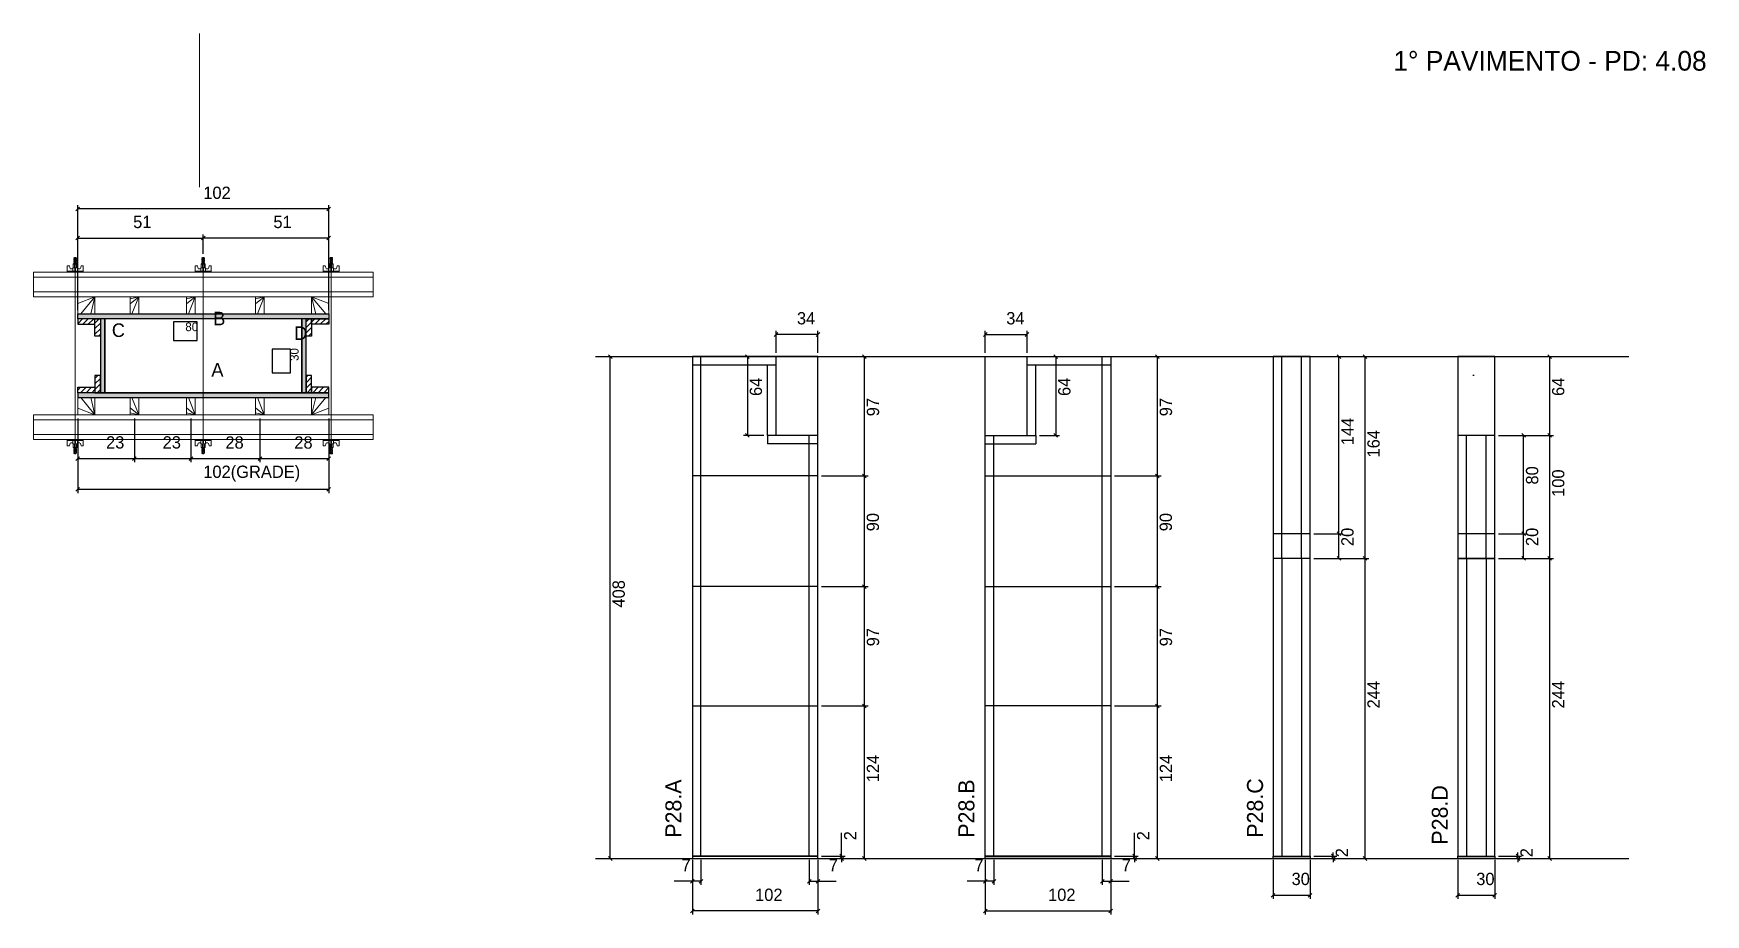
# Model space of a CAD drawing. Header units: metres. Extents: x 6272 to 7631, y 6317 to 7034.
import ezdxf

# ---------------------------------------------------------------- set-up
doc = ezdxf.new("R2010")
doc.units = ezdxf.units.M
for name, color, linetype in [('CHAPA', 7, 'Continuous'), ('COTA', 7, 'Continuous'), ('Hachura', 7, 'Continuous'), ('Madeira', 7, 'Continuous'), ('NOMENCLATURA', 7, 'Continuous'), ('Nível', 7, 'Continuous'), ('Painéis', 7, 'Continuous'), ('Perfil Metálico', 7, 'Continuous'), ('SARR_2.2x7', 7, 'Continuous'), ('SARRAFO', 7, 'Continuous'), ('Texto Seção', 7, 'Continuous'), ('TEXTO_GERAL', 7, 'Continuous')]:
    doc.layers.add(name, color=color, linetype=linetype)

msp = doc.modelspace()

# ---------------------------------------------------------------- hatches: boundary and pattern name
at = {"layer": 'COTA'}
h = msp.add_hatch(dxfattribs=at)
h.set_pattern_fill('AR-CONC')
h.paths.add_polyline_path([(7429.8, 6706.9), (7459.8, 6706.9), (7459.8, 6770.9), (7429.8, 6770.9), (7429.8, 6706.9)])
at = {"layer": 'Hachura'}
h = msp.add_hatch(color=7, dxfattribs=at)
h.dxf.hatch_style = 1
h.paths.add_polyline_path([(6308.2, 6801.6), (6308.2, 6805.6), (6512.2, 6805.6), (6512.2, 6801.6), (6308.2, 6801.6)])
h = msp.add_hatch(color=7, dxfattribs=at)
h.dxf.hatch_style = 1
h.paths.add_polyline_path([(6308.2, 6801.6), (6308.2, 6805.6), (6512.2, 6805.6), (6512.2, 6801.6), (6308.2, 6801.6)])
h = msp.add_hatch(dxfattribs=at)
h.set_pattern_fill('ANSI31')
h.paths.add_polyline_path([(6322.2, 6801.6), (6322.2, 6797.2), (6308.2, 6797.2), (6308.2, 6801.6), (6322.2, 6801.6)])
h = msp.add_hatch(dxfattribs=at)
h.set_pattern_fill('ANSI31')
h.paths.add_polyline_path([(6326.6, 6801.6), (6322.2, 6801.6), (6322.2, 6787.6), (6326.6, 6787.6), (6326.6, 6801.6)])
h = msp.add_hatch(color=7, dxfattribs=at)
h.dxf.hatch_style = 1
h.paths.add_polyline_path([(6330.2, 6801.6), (6326.6, 6801.6), (6326.6, 6741.6), (6330.2, 6741.6), (6330.2, 6801.6)])
h = msp.add_hatch(color=7, dxfattribs=at)
h.dxf.hatch_style = 1
h.paths.add_polyline_path([(6330.2, 6801.6), (6326.6, 6801.6), (6326.6, 6741.6), (6330.2, 6741.6), (6330.2, 6801.6)])
h = msp.add_hatch(color=7, dxfattribs=at)
h.dxf.hatch_style = 1
h.paths.add_polyline_path([(6493.8, 6801.6), (6490.2, 6801.6), (6490.2, 6741.6), (6493.8, 6741.6), (6493.8, 6801.6)])
h = msp.add_hatch(color=7, dxfattribs=at)
h.dxf.hatch_style = 1
h.paths.add_polyline_path([(6493.8, 6801.6), (6490.2, 6801.6), (6490.2, 6741.6), (6493.8, 6741.6), (6493.8, 6801.6)])
h = msp.add_hatch(dxfattribs=at)
h.set_pattern_fill('ANSI31')
h.paths.add_polyline_path([(6498.2, 6801.6), (6493.8, 6801.6), (6493.8, 6787.6), (6498.2, 6787.6), (6498.2, 6801.6)])
h = msp.add_hatch(dxfattribs=at)
h.set_pattern_fill('ANSI31')
h.paths.add_polyline_path([(6498.2, 6801.6), (6498.2, 6797.2), (6512.2, 6797.2), (6512.2, 6801.6), (6498.2, 6801.6)])
h = msp.add_hatch(dxfattribs=at)
h.set_pattern_fill('ANSI31')
h.paths.add_polyline_path([(6326.6, 6741.6), (6322.2, 6741.6), (6322.2, 6755.6), (6326.6, 6755.6), (6326.6, 6741.6)])
h = msp.add_hatch(dxfattribs=at)
h.set_pattern_fill('ANSI31')
h.paths.add_polyline_path([(6498.2, 6741.6), (6493.8, 6741.6), (6493.8, 6755.6), (6498.2, 6755.6), (6498.2, 6741.6)])
h = msp.add_hatch(dxfattribs=at)
h.set_pattern_fill('ANSI31')
h.paths.add_polyline_path([(6322.2, 6741.6), (6322.2, 6746), (6308.2, 6746), (6308.2, 6741.6), (6322.2, 6741.6)])
h = msp.add_hatch(color=7, dxfattribs=at)
h.dxf.hatch_style = 1
h.paths.add_polyline_path([(6308.2, 6741.6), (6308.2, 6737.6), (6512.2, 6737.6), (6512.2, 6741.6), (6308.2, 6741.6)])
h = msp.add_hatch(color=7, dxfattribs=at)
h.dxf.hatch_style = 1
h.paths.add_polyline_path([(6308.2, 6741.6), (6308.2, 6737.6), (6512.2, 6737.6), (6512.2, 6741.6), (6308.2, 6741.6)])
h = msp.add_hatch(dxfattribs=at)
h.set_pattern_fill('ANSI31')
h.paths.add_polyline_path([(6498.2, 6741.6), (6498.2, 6746), (6512.2, 6746), (6512.2, 6741.6), (6498.2, 6741.6)])

# ---------------------------------------------------------------- linework, layer by layer
at = {"layer": 'CHAPA', "color": 1, "lineweight": 25}
for points in [[(6308.2, 6801.6), (6308.2, 6805.6), (6512.2, 6805.6), (6512.2, 6801.6)], [(6308.2, 6801.6), (6308.2, 6805.6), (6512.2, 6805.6), (6512.2, 6801.6)], [(6330.2, 6801.6), (6326.6, 6801.6), (6326.6, 6741.6), (6330.2, 6741.6)], [(6330.2, 6801.6), (6326.6, 6801.6), (6326.6, 6741.6), (6330.2, 6741.6)], [(6493.8, 6801.6), (6490.2, 6801.6), (6490.2, 6741.6), (6493.8, 6741.6)], [(6493.8, 6801.6), (6490.2, 6801.6), (6490.2, 6741.6), (6493.8, 6741.6)], [(6308.2, 6741.6), (6308.2, 6737.6), (6512.2, 6737.6), (6512.2, 6741.6)], [(6308.2, 6741.6), (6308.2, 6737.6), (6512.2, 6737.6), (6512.2, 6741.6)]]:
    msp.add_lwpolyline(points, close=True, dxfattribs=at)
at = {"layer": 'COTA', "color": 0, "lineweight": 25}
for p, q in [((6309.7, 6892.5), (6306.7, 6889.5)), ((6510.7, 6889.5), (6513.7, 6892.5)), ((6309.7, 6868.8), (6306.7, 6865.8)), ((6411.7, 6868.8), (6408.7, 6865.8)), ((6408.7, 6865.8), (6411.7, 6868.8)), ((6510.7, 6865.8), (6513.7, 6868.8)), ((6877.2, 6790.4), (6874.2, 6787.4)), ((6908.2, 6787.4), (6911.2, 6790.4)), ((7047.3, 6790.4), (7044.3, 6787.4)), ((7078.3, 6787.4), (7081.3, 6790.4)), ((6742.5, 6769.4), (6739.5, 6772.4)), ((6853.9, 6769.4), (6850.9, 6772.4)), ((6949.1, 6769.4), (6946.1, 6772.4)), ((7104.6, 6769.4), (7101.6, 6772.4)), ((7187.2, 6769.4), (7184.2, 6772.4)), ((7334.7, 6769.4), (7331.7, 6772.4)), ((7355.9, 6769.4), (7352.9, 6772.4)), ((7506, 6769.4), (7503, 6772.4)), ((6850.9, 6708.4), (6853.9, 6705.4)), ((7101.6, 6708.4), (7104.6, 6705.4)), ((7484.8, 6705.4), (7481.8, 6708.4)), ((7506, 6705.4), (7503, 6708.4)), ((7503, 6708.4), (7506, 6705.4)), ((6309.7, 6689.5), (6306.7, 6686.5)), ((6352.7, 6686.5), (6355.7, 6689.5)), ((6355.7, 6689.5), (6352.7, 6686.5)), ((6398.7, 6686.5), (6401.7, 6689.5)), ((6401.7, 6689.5), (6398.7, 6686.5)), ((6454.7, 6686.5), (6457.7, 6689.5)), ((6457.7, 6689.5), (6454.7, 6686.5)), ((6510.7, 6686.5), (6513.7, 6689.5)), ((6949.1, 6672.4), (6946.1, 6675.4)), ((6946.1, 6675.4), (6949.1, 6672.4)), ((7187.2, 6672.4), (7184.2, 6675.4)), ((7184.2, 6675.4), (7187.2, 6672.4)), ((6309.7, 6664.5), (6306.7, 6661.5)), ((6510.7, 6661.5), (6513.7, 6664.5)), ((7334.7, 6625.4), (7331.7, 6628.4)), ((7331.7, 6628.4), (7334.7, 6625.4)), ((7484.8, 6625.4), (7481.8, 6628.4)), ((7481.8, 6628.4), (7484.8, 6625.4)), ((7331.7, 6608.4), (7334.7, 6605.4)), ((7355.9, 6605.4), (7352.9, 6608.4)), ((7352.9, 6608.4), (7355.9, 6605.4)), ((7481.8, 6608.4), (7484.8, 6605.4)), ((7506, 6605.4), (7503, 6608.4)), ((7503, 6608.4), (7506, 6605.4)), ((6949.1, 6582.4), (6946.1, 6585.4)), ((6946.1, 6585.4), (6949.1, 6582.4)), ((7187.2, 6582.4), (7184.2, 6585.4)), ((7184.2, 6585.4), (7187.2, 6582.4)), ((6946.1, 6488.4), (6949.1, 6485.4)), ((6949.1, 6485.4), (6946.1, 6488.4)), ((7184.2, 6488.4), (7187.2, 6485.4)), ((7187.2, 6485.4), (7184.2, 6488.4)), ((6739.5, 6364.4), (6742.5, 6361.4)), ((6927.5, 6366.4), (6930.5, 6363.4)), ((6930.5, 6361.4), (6927.5, 6364.4)), ((6946.1, 6364.4), (6949.1, 6361.4)), ((7165.6, 6366.4), (7168.6, 6363.4)), ((7168.6, 6361.4), (7165.6, 6364.4)), ((7184.2, 6364.4), (7187.2, 6361.4)), ((7327.1, 6366.4), (7330.1, 6363.4)), ((7330.1, 6361.4), (7327.1, 6364.4)), ((7352.9, 6364.4), (7355.9, 6361.4)), ((7477.2, 6366.4), (7480.2, 6363.4)), ((7480.2, 6361.4), (7477.2, 6364.4)), ((7503, 6364.4), (7506, 6361.4)), ((6809.2, 6345.9), (6806.2, 6342.9)), ((6813.2, 6342.9), (6816.2, 6345.9)), ((6904.2, 6345.9), (6901.2, 6342.9)), ((6908.2, 6342.9), (6911.2, 6345.9)), ((7047.3, 6345.9), (7044.3, 6342.9)), ((7051.3, 6342.9), (7054.3, 6345.9)), ((7142.3, 6345.9), (7139.3, 6342.9)), ((7146.3, 6342.9), (7149.3, 6345.9)), ((7281.2, 6334.5), (7278.2, 6331.5)), ((7308.2, 6331.5), (7311.2, 6334.5)), ((7431.3, 6334.5), (7428.3, 6331.5)), ((7458.3, 6331.5), (7461.3, 6334.5)), ((6809.2, 6321.8), (6806.2, 6318.8)), ((6908.2, 6318.8), (6911.2, 6321.8)), ((7047.3, 6321.8), (7044.3, 6318.8)), ((7146.3, 6318.8), (7149.3, 6321.8))]:
    msp.add_line(p, q, dxfattribs=at)
at = {"layer": 'COTA', "color": 241, "lineweight": 25}
for p, q in [((6308.2, 6808.6), (6308.2, 6894)), ((6512.2, 6891), (6308.2, 6891)), ((6512.2, 6808.6), (6512.2, 6894)), ((6308.2, 6842.6), (6308.2, 6870.3)), ((6308.2, 6867.3), (6410.2, 6867.3)), ((6410.2, 6854.4), (6410.2, 6870.3)), ((6410.2, 6854.4), (6410.2, 6870.3)), ((6512.2, 6867.3), (6410.2, 6867.3)), ((6512.2, 6842.6), (6512.2, 6870.3)), ((6909.7, 6770.9), (6875.7, 6770.9)), ((6909.7, 6706.9), (6909.7, 6770.9)), ((7045.8, 6706.9), (7045.8, 6770.9)), ((7045.8, 6770.9), (7079.8, 6770.9)), ((6308.2, 6720.6), (6308.2, 6660)), ((6308.2, 6720.6), (6308.2, 6685)), ((6354.2, 6720.6), (6354.2, 6685)), ((6354.2, 6720.6), (6354.2, 6685)), ((6400.2, 6720.6), (6400.2, 6685)), ((6400.2, 6720.6), (6400.2, 6685)), ((6456.2, 6720.6), (6456.2, 6685)), ((6456.2, 6720.6), (6456.2, 6685)), ((6512.2, 6720.6), (6512.2, 6660)), ((6512.2, 6720.6), (6512.2, 6685)), ((6308.2, 6688), (6354.2, 6688)), ((6354.2, 6688), (6400.2, 6688)), ((6400.2, 6688), (6456.2, 6688)), ((6456.2, 6688), (6512.2, 6688)), ((6512.2, 6663), (6308.2, 6663))]:
    msp.add_line(p, q, dxfattribs=at)
at = {"layer": 'COTA', "color": 180, "lineweight": 25}
for p, q in [((6405.3, 6799.1), (6386, 6799.1)), ((6386, 6799.1), (6386, 6784.1)), ((6405.3, 6784.1), (6405.3, 6799.1)), ((6386, 6784.1), (6405.3, 6784.1)), ((6481.2, 6777.1), (6466.2, 6777.1)), ((6466.2, 6777.1), (6466.2, 6757.8)), ((6481.2, 6757.8), (6481.2, 6777.1)), ((6466.2, 6757.8), (6481.2, 6757.8))]:
    msp.add_line(p, q, dxfattribs=at)
at = {"layer": 'COTA', "color": 4, "lineweight": 25}
for p, q in [((6875.7, 6773.9), (6875.7, 6791.9)), ((6909.7, 6788.9), (6875.7, 6788.9)), ((6909.7, 6773.9), (6909.7, 6791.9)), ((7045.8, 6773.9), (7045.8, 6791.9)), ((7045.8, 6788.9), (7079.8, 6788.9)), ((7079.8, 6773.9), (7079.8, 6791.9)), ((6732.1, 6770.9), (6744, 6770.9)), ((6741, 6362.9), (6741, 6770.9)), ((6872.7, 6770.9), (6849.4, 6770.9)), ((6852.4, 6770.9), (6852.4, 6706.9)), ((6912.7, 6770.9), (6950.6, 6770.9)), ((6947.6, 6673.9), (6947.6, 6770.9)), ((7082.8, 6770.9), (7106.1, 6770.9)), ((7103.1, 6770.9), (7103.1, 6706.9)), ((7150.8, 6770.9), (7188.7, 6770.9)), ((7185.7, 6673.9), (7185.7, 6770.9)), ((7312.7, 6770.9), (7357.4, 6770.9)), ((7312.7, 6770.9), (7336.2, 6770.9)), ((7333.2, 6626.9), (7333.2, 6770.9)), ((7354.4, 6606.9), (7354.4, 6770.9)), ((7462.8, 6770.9), (7507.5, 6770.9)), ((7504.5, 6706.9), (7504.5, 6770.9)), ((6865.7, 6706.9), (6849.4, 6706.9)), ((7089.8, 6706.9), (7106.1, 6706.9)), ((7462.8, 6706.9), (7507.5, 6706.9)), ((7462.8, 6706.9), (7507.5, 6706.9)), ((7462.8, 6706.9), (7486.3, 6706.9)), ((7483.3, 6626.9), (7483.3, 6706.9)), ((7504.5, 6606.9), (7504.5, 6706.9)), ((6912.7, 6673.9), (6950.6, 6673.9)), ((6912.7, 6673.9), (6950.6, 6673.9)), ((6947.6, 6583.9), (6947.6, 6673.9)), ((7150.8, 6673.9), (7188.7, 6673.9)), ((7150.8, 6673.9), (7188.7, 6673.9)), ((7185.7, 6583.9), (7185.7, 6673.9)), ((7312.7, 6626.9), (7336.2, 6626.9)), ((7312.7, 6626.9), (7336.2, 6626.9)), ((7333.2, 6606.9), (7333.2, 6626.9)), ((7462.8, 6626.9), (7486.3, 6626.9)), ((7462.8, 6626.9), (7486.3, 6626.9)), ((7483.3, 6606.9), (7483.3, 6626.9)), ((7312.7, 6606.9), (7357.4, 6606.9)), ((7312.7, 6606.9), (7357.4, 6606.9)), ((7312.7, 6606.9), (7336.2, 6606.9)), ((7354.4, 6362.9), (7354.4, 6606.9)), ((7462.8, 6606.9), (7507.5, 6606.9)), ((7462.8, 6606.9), (7507.5, 6606.9)), ((7462.8, 6606.9), (7486.3, 6606.9)), ((7504.5, 6362.9), (7504.5, 6606.9)), ((6912.7, 6583.9), (6950.6, 6583.9)), ((6912.7, 6583.9), (6950.6, 6583.9)), ((6947.6, 6486.9), (6947.6, 6583.9)), ((7150.8, 6583.9), (7188.7, 6583.9)), ((7150.8, 6583.9), (7188.7, 6583.9)), ((7185.7, 6486.9), (7185.7, 6583.9)), ((6912.7, 6486.9), (6950.6, 6486.9)), ((6912.7, 6486.9), (6950.6, 6486.9)), ((6947.6, 6362.9), (6947.6, 6486.9)), ((7150.8, 6486.9), (7188.7, 6486.9)), ((7150.8, 6486.9), (7188.7, 6486.9)), ((7185.7, 6362.9), (7185.7, 6486.9)), ((6929, 6364.9), (6929, 6383.7)), ((7167.1, 6364.9), (7167.1, 6383.7)), ((6732.1, 6362.9), (6744, 6362.9)), ((6807.7, 6361.9), (6807.7, 6317.3)), ((6814.7, 6361.9), (6814.7, 6341.4)), ((6902.7, 6361.9), (6902.7, 6341.4)), ((6909.7, 6361.9), (6909.7, 6317.3)), ((6912.7, 6364.9), (6932, 6364.9)), ((6912.7, 6362.9), (6932, 6362.9)), ((6912.7, 6362.9), (6950.6, 6362.9)), ((6929, 6362.9), (6929, 6364.9)), ((6929, 6362.9), (6929, 6359.9)), ((7045.8, 6361.9), (7045.8, 6317.3)), ((7052.8, 6361.9), (7052.8, 6341.4)), ((7140.8, 6361.9), (7140.8, 6341.4)), ((7147.8, 6361.9), (7147.8, 6317.3)), ((7150.8, 6364.9), (7170.1, 6364.9)), ((7150.8, 6362.9), (7170.1, 6362.9)), ((7150.8, 6362.9), (7188.7, 6362.9)), ((7167.1, 6362.9), (7167.1, 6364.9)), ((7167.1, 6362.9), (7167.1, 6359.9)), ((7279.7, 6361.9), (7279.7, 6330)), ((7309.7, 6361.9), (7309.7, 6330)), ((7312.7, 6364.9), (7331.6, 6364.9)), ((7312.7, 6362.9), (7331.6, 6362.9)), ((7312.7, 6362.9), (7357.4, 6362.9)), ((7328.6, 6364.9), (7328.6, 6367.9)), ((7328.6, 6362.9), (7328.6, 6364.9)), ((7328.6, 6362.9), (7328.6, 6359.9)), ((7429.8, 6361.9), (7429.8, 6330)), ((7459.8, 6361.9), (7459.8, 6330)), ((7462.8, 6364.9), (7481.7, 6364.9)), ((7462.8, 6362.9), (7481.7, 6362.9)), ((7462.8, 6362.9), (7507.5, 6362.9)), ((7478.7, 6364.9), (7478.7, 6367.9)), ((7478.7, 6362.9), (7478.7, 6364.9)), ((7478.7, 6362.9), (7478.7, 6359.9)), ((6807.7, 6359.9), (6807.7, 6341.4)), ((6909.7, 6359.9), (6909.7, 6341.4)), ((7045.8, 6359.9), (7045.8, 6341.4)), ((7147.8, 6359.9), (7147.8, 6341.4)), ((6807.7, 6344.4), (6793, 6344.4)), ((6814.7, 6344.4), (6807.7, 6344.4)), ((6902.7, 6344.4), (6909.7, 6344.4)), ((6909.7, 6344.4), (6924.5, 6344.4)), ((7045.8, 6344.4), (7031.1, 6344.4)), ((7052.8, 6344.4), (7045.8, 6344.4)), ((7140.8, 6344.4), (7147.8, 6344.4)), ((7147.8, 6344.4), (7162.6, 6344.4)), ((7279.7, 6333), (7309.7, 6333)), ((7429.8, 6333), (7459.8, 6333)), ((6909.7, 6320.3), (6807.7, 6320.3)), ((7045.8, 6320.3), (7147.8, 6320.3))]:
    msp.add_line(p, q, dxfattribs=at)
at = {"layer": 'COTA', "color": 241, "lineweight": 25}
msp.add_lwpolyline([(7459.8, 6706.9), (7459.8, 6770.9), (7429.8, 6770.9), (7429.8, 6706.9)], dxfattribs=at)
at = {"layer": 'Hachura', "color": 0, "lineweight": 9}
for p, q in [((6307.2, 6849.4), (6305, 6850.4)), ((6305.1, 6851.1), (6305.5, 6851.4)), ((6305.1, 6850.8), (6305.1, 6851.1)), ((6307.1, 6851.1), (6305.1, 6851.1)), ((6305.1, 6850.8), (6307.1, 6849.8)), ((6305.1, 6850.8), (6307.1, 6849.8)), ((6305.1, 6850.7), (6307.2, 6849.6)), ((6305.1, 6849.6), (6305.1, 6850.2)), ((6307.1, 6849.3), (6305.1, 6850.2)), ((6305.1, 6849.6), (6307.1, 6848.6)), ((6305.1, 6849.5), (6307.2, 6848.4)), ((6305.5, 6851.4), (6306.7, 6851.4)), ((6307.1, 6850.4), (6305.8, 6851.1)), ((6307.2, 6850.5), (6306, 6851.1)), ((6306.6, 6851.1), (6307.2, 6850.7)), ((6307.1, 6851.1), (6306.7, 6851.4)), ((6306.8, 6851.1), (6307.1, 6850.9)), ((6307.1, 6850.4), (6307.1, 6849.8)), ((6411.2, 6849.4), (6409, 6850.4)), ((6409.1, 6851.1), (6409.5, 6851.4)), ((6409.1, 6850.8), (6409.1, 6851.1)), ((6411.1, 6851.1), (6409.1, 6851.1)), ((6409.1, 6850.8), (6411.1, 6849.8)), ((6409.1, 6850.8), (6411.1, 6849.8)), ((6409.1, 6850.7), (6411.2, 6849.6)), ((6409.1, 6849.6), (6409.1, 6850.2)), ((6411.1, 6849.3), (6409.1, 6850.2)), ((6409.1, 6849.6), (6411.1, 6848.6)), ((6409.1, 6849.5), (6411.2, 6848.4)), ((6409.5, 6851.4), (6410.7, 6851.4)), ((6411.1, 6850.4), (6409.8, 6851.1)), ((6411.2, 6850.5), (6410, 6851.1)), ((6410.6, 6851.1), (6411.2, 6850.7)), ((6411.1, 6851.1), (6410.7, 6851.4)), ((6410.8, 6851.1), (6411.1, 6850.9)), ((6411.1, 6850.4), (6411.1, 6849.8)), ((6513.8, 6851.1), (6513.1, 6850.7)), ((6515.3, 6850.7), (6513.1, 6849.6)), ((6515.3, 6849.5), (6513.1, 6848.4)), ((6513.2, 6850.5), (6514.3, 6851.1)), ((6513.2, 6849.4), (6515.3, 6850.4)), ((6513.3, 6851.1), (6513.6, 6851.4)), ((6513.5, 6851.1), (6513.3, 6850.9)), ((6513.3, 6850.4), (6514.6, 6851.1)), ((6513.3, 6851.1), (6515.2, 6851.1)), ((6515.2, 6850.8), (6513.3, 6849.8)), ((6515.2, 6850.8), (6513.3, 6849.8)), ((6513.3, 6850.4), (6513.3, 6849.8)), ((6513.3, 6849.3), (6515.2, 6850.2)), ((6515.2, 6849.6), (6513.3, 6848.6)), ((6514.9, 6851.4), (6513.6, 6851.4)), ((6515.2, 6851.1), (6514.9, 6851.4)), ((6515.2, 6850.8), (6515.2, 6851.1)), ((6515.2, 6849.6), (6515.2, 6850.2)), ((6299.7, 6844.8), (6301.4, 6844.8)), ((6299.7, 6839.6), (6299.7, 6844.7)), ((6299.7, 6840.5), (6312.6, 6840.5)), ((6299.7, 6840.5), (6304.9, 6840.5)), ((6312.6, 6839.6), (6299.7, 6839.6)), ((6299.9, 6840.5), (6299.9, 6839.6)), ((6300.1, 6840.5), (6300.1, 6839.6)), ((6300.4, 6840.5), (6300.4, 6839.6)), ((6300.9, 6840.5), (6300.9, 6839.6)), ((6301.4, 6844.8), (6302, 6842.5)), ((6301.7, 6840.5), (6301.7, 6839.6)), ((6302.3, 6842.3), (6304.2, 6842.3)), ((6303.1, 6840.5), (6303.1, 6839.6)), ((6311.7, 6839.6), (6303.9, 6839.6)), ((6304.2, 6843.1), (6308.1, 6843.1)), ((6304.2, 6840.5), (6304.2, 6843.1)), ((6306.2, 6840.5), (6304.2, 6840.5)), ((6307.8, 6846.3), (6304.5, 6846.3)), ((6304.5, 6846.3), (6304.5, 6843.1)), ((6307.8, 6846.2), (6304.5, 6846.2)), ((6304.9, 6840.5), (6305.5, 6840.5)), ((6307.2, 6848.2), (6305, 6849.3)), ((6307.2, 6847), (6305, 6848.1)), ((6306.3, 6846.3), (6305, 6846.9)), ((6305.1, 6848.4), (6305.1, 6849.1)), ((6307.1, 6848.1), (6305.1, 6849.1)), ((6305.1, 6848.9), (6305.1, 6849.1)), ((6305.1, 6848.4), (6307.1, 6847.5)), ((6305.1, 6848.3), (6307.2, 6847.3)), ((6305.1, 6847.3), (6305.1, 6847.9)), ((6307.1, 6846.9), (6305.1, 6847.9)), ((6305.1, 6847.3), (6307.1, 6846.3)), ((6306, 6846.3), (6305.1, 6846.8)), ((6305.1, 6846.3), (6305.1, 6846.8)), ((6305.2, 6840.2), (6305.2, 6840.4)), ((6305.2, 6839.7), (6305.2, 6840.2)), ((6305.5, 6846.3), (6305.5, 6843.1)), ((6305.9, 6840.5), (6305.9, 6842.5)), ((6306.2, 6840.5), (6306.2, 6839.6)), ((6306.4, 6842.5), (6306.4, 6840.5)), ((6307.1, 6848.6), (6307.1, 6849.3)), ((6307.1, 6847.9), (6307.1, 6848.1)), ((6307.1, 6847.9), (6307.1, 6847.5)), ((6307.1, 6846.9), (6307.1, 6846.3)), ((6307.1, 6846.3), (6307.1, 6843.1)), ((6307.1, 6840.4), (6307.1, 6839.9)), ((6307.8, 6843.1), (6307.8, 6846.3)), ((6308.1, 6843.1), (6307.8, 6843.1)), ((6308.1, 6843.1), (6307.8, 6843.1)), ((6308.1, 6843.1), (6308.1, 6840.5)), ((6310, 6842.3), (6308.1, 6842.3)), ((6309.2, 6840.5), (6309.2, 6839.6)), ((6310.9, 6844.8), (6310.4, 6842.5)), ((6310.6, 6840.5), (6310.6, 6839.6)), ((6312.6, 6844.8), (6310.9, 6844.8)), ((6311.5, 6840.5), (6311.5, 6839.6)), ((6311.9, 6840.5), (6311.9, 6839.6)), ((6312.3, 6840.5), (6312.3, 6839.6)), ((6312.5, 6840.5), (6312.5, 6839.6)), ((6312.6, 6840.5), (6312.6, 6844.8)), ((6312.6, 6840.5), (6312.6, 6839.6)), ((6403.7, 6844.8), (6405.4, 6844.8)), ((6403.7, 6839.6), (6403.7, 6844.7)), ((6403.7, 6840.5), (6416.6, 6840.5)), ((6403.7, 6840.5), (6408.9, 6840.5)), ((6416.6, 6839.6), (6403.7, 6839.6)), ((6403.9, 6840.5), (6403.9, 6839.6)), ((6404.1, 6840.5), (6404.1, 6839.6)), ((6404.4, 6840.5), (6404.4, 6839.6)), ((6404.9, 6840.5), (6404.9, 6839.6)), ((6405.4, 6844.8), (6406, 6842.5)), ((6405.7, 6840.5), (6405.7, 6839.6)), ((6406.3, 6842.3), (6408.2, 6842.3)), ((6407.1, 6840.5), (6407.1, 6839.6)), ((6415.7, 6839.6), (6407.9, 6839.6)), ((6408.2, 6843.1), (6412.1, 6843.1)), ((6408.2, 6840.5), (6408.2, 6843.1)), ((6410.2, 6840.5), (6408.2, 6840.5)), ((6411.8, 6846.3), (6408.5, 6846.3)), ((6408.5, 6846.3), (6408.5, 6843.1)), ((6411.8, 6846.2), (6408.5, 6846.2)), ((6408.9, 6840.5), (6409.5, 6840.5)), ((6411.2, 6848.2), (6409, 6849.3)), ((6411.2, 6847), (6409, 6848.1)), ((6410.3, 6846.3), (6409, 6846.9)), ((6409.1, 6848.4), (6409.1, 6849.1)), ((6411.1, 6848.1), (6409.1, 6849.1)), ((6409.1, 6848.9), (6409.1, 6849.1)), ((6409.1, 6848.4), (6411.1, 6847.5)), ((6409.1, 6848.3), (6411.2, 6847.3)), ((6409.1, 6847.3), (6409.1, 6847.9)), ((6411.1, 6846.9), (6409.1, 6847.9)), ((6409.1, 6847.3), (6411.1, 6846.3)), ((6410, 6846.3), (6409.1, 6846.8)), ((6409.1, 6846.3), (6409.1, 6846.8)), ((6409.2, 6840.2), (6409.2, 6840.4)), ((6409.2, 6839.7), (6409.2, 6840.2)), ((6409.5, 6846.3), (6409.5, 6843.1)), ((6409.9, 6840.5), (6409.9, 6842.5)), ((6410.2, 6840.5), (6410.2, 6839.6)), ((6410.4, 6842.5), (6410.4, 6840.5)), ((6411.1, 6848.6), (6411.1, 6849.3)), ((6411.1, 6847.9), (6411.1, 6848.1)), ((6411.1, 6847.9), (6411.1, 6847.5)), ((6411.1, 6846.9), (6411.1, 6846.3)), ((6411.1, 6846.3), (6411.1, 6843.1)), ((6411.1, 6840.4), (6411.1, 6839.9)), ((6411.8, 6843.1), (6411.8, 6846.3)), ((6412.1, 6843.1), (6411.8, 6843.1)), ((6412.1, 6843.1), (6411.8, 6843.1)), ((6412.1, 6843.1), (6412.1, 6840.5)), ((6414, 6842.3), (6412.1, 6842.3)), ((6413.2, 6840.5), (6413.2, 6839.6)), ((6414.9, 6844.8), (6414.4, 6842.5)), ((6414.6, 6840.5), (6414.6, 6839.6)), ((6416.6, 6844.8), (6414.9, 6844.8)), ((6415.5, 6840.5), (6415.5, 6839.6)), ((6415.9, 6840.5), (6415.9, 6839.6)), ((6416.3, 6840.5), (6416.3, 6839.6)), ((6416.5, 6840.5), (6416.5, 6839.6)), ((6416.6, 6840.5), (6416.6, 6844.8)), ((6416.6, 6840.5), (6416.6, 6839.6)), ((6507.7, 6840.5), (6507.7, 6844.8)), ((6507.7, 6844.8), (6509.4, 6844.8)), ((6520.6, 6840.5), (6507.7, 6840.5)), ((6507.7, 6840.5), (6507.7, 6839.6)), ((6507.7, 6839.6), (6520.6, 6839.6)), ((6507.9, 6840.5), (6507.9, 6839.6)), ((6508.1, 6840.5), (6508.1, 6839.6)), ((6508.4, 6840.5), (6508.4, 6839.6)), ((6508.7, 6839.6), (6516.5, 6839.6)), ((6508.9, 6840.5), (6508.9, 6839.6)), ((6509.4, 6844.8), (6510, 6842.5)), ((6509.7, 6840.5), (6509.7, 6839.6)), ((6510.3, 6842.3), (6512.2, 6842.3)), ((6511.1, 6840.5), (6511.1, 6839.6)), ((6516.1, 6843.1), (6512.2, 6843.1)), ((6512.2, 6843.1), (6512.2, 6840.5)), ((6512.2, 6843.1), (6512.5, 6843.1)), ((6512.2, 6843.1), (6512.5, 6843.1)), ((6512.5, 6846.3), (6515.9, 6846.3)), ((6512.5, 6843.1), (6512.5, 6846.3)), ((6512.5, 6846.2), (6515.9, 6846.2)), ((6515.3, 6848.3), (6513.1, 6847.3)), ((6513.2, 6848.2), (6515.3, 6849.3)), ((6513.2, 6847), (6515.3, 6848.1)), ((6513.2, 6840.4), (6513.2, 6839.9)), ((6513.3, 6848.6), (6513.3, 6849.3)), ((6513.3, 6848.1), (6515.2, 6849.1)), ((6515.2, 6848.4), (6513.3, 6847.5)), ((6513.3, 6847.9), (6513.3, 6848.1)), ((6513.3, 6847.9), (6513.3, 6847.5)), ((6513.3, 6846.9), (6515.2, 6847.9)), ((6515.2, 6847.3), (6513.3, 6846.3)), ((6513.3, 6846.9), (6513.3, 6846.3)), ((6513.3, 6846.3), (6513.3, 6843.1)), ((6514, 6846.3), (6515.3, 6846.9)), ((6514, 6842.5), (6514, 6840.5)), ((6514.2, 6840.5), (6516.1, 6840.5)), ((6514.2, 6840.5), (6514.2, 6839.6)), ((6514.3, 6846.3), (6515.2, 6846.8)), ((6514.5, 6840.5), (6514.5, 6842.5)), ((6514.8, 6846.3), (6514.8, 6843.1)), ((6515.5, 6840.5), (6514.8, 6840.5)), ((6515.1, 6840.2), (6515.1, 6840.4)), ((6515.1, 6839.7), (6515.1, 6840.2)), ((6515.2, 6848.4), (6515.2, 6849.1)), ((6515.2, 6848.9), (6515.2, 6849.1)), ((6515.2, 6847.3), (6515.2, 6847.9)), ((6515.2, 6846.3), (6515.2, 6846.8)), ((6520.6, 6840.5), (6515.5, 6840.5)), ((6515.9, 6846.3), (6515.9, 6843.1)), ((6516.1, 6840.5), (6516.1, 6843.1)), ((6518.1, 6842.3), (6516.1, 6842.3)), ((6517.2, 6840.5), (6517.2, 6839.6)), ((6518.9, 6844.8), (6518.4, 6842.5)), ((6518.6, 6840.5), (6518.6, 6839.6)), ((6520.6, 6844.8), (6518.9, 6844.8)), ((6519.5, 6840.5), (6519.5, 6839.6)), ((6519.9, 6840.5), (6519.9, 6839.6)), ((6520.3, 6840.5), (6520.3, 6839.6)), ((6520.5, 6840.5), (6520.5, 6839.6)), ((6520.6, 6839.6), (6520.6, 6844.7)), ((6312.6, 6703.6), (6299.7, 6703.6)), ((6299.7, 6703.6), (6299.7, 6698.5)), ((6299.7, 6702.7), (6312.6, 6702.7)), ((6299.7, 6702.7), (6304.9, 6702.7)), ((6299.9, 6702.7), (6299.9, 6703.6)), ((6300.1, 6702.7), (6300.1, 6703.6)), ((6300.4, 6702.7), (6300.4, 6703.6)), ((6300.9, 6702.7), (6300.9, 6703.6)), ((6301.4, 6698.4), (6302, 6700.6)), ((6301.7, 6702.7), (6301.7, 6703.6)), ((6302.3, 6700.9), (6304.2, 6700.9)), ((6303.1, 6702.7), (6303.1, 6703.6)), ((6311.7, 6703.6), (6303.9, 6703.6)), ((6306.2, 6702.7), (6304.2, 6702.7)), ((6304.2, 6702.7), (6304.2, 6700.1)), ((6304.2, 6700.1), (6308.1, 6700.1)), ((6304.5, 6696.9), (6304.5, 6700.1)), ((6304.9, 6702.7), (6305.5, 6702.7)), ((6305.2, 6703.4), (6305.2, 6703)), ((6305.2, 6703), (6305.2, 6702.8)), ((6305.5, 6696.9), (6305.5, 6700.1)), ((6305.9, 6702.7), (6305.9, 6700.7)), ((6306.2, 6702.7), (6306.2, 6703.6)), ((6306.4, 6700.7), (6306.4, 6702.7)), ((6307.1, 6702.8), (6307.1, 6703.3)), ((6307.1, 6696.9), (6307.1, 6700.1)), ((6307.8, 6700.1), (6307.8, 6696.9)), ((6308.1, 6700.1), (6307.8, 6700.1)), ((6308.1, 6700.1), (6307.8, 6700.1)), ((6308.1, 6700.1), (6308.1, 6702.7)), ((6310, 6700.9), (6308.1, 6700.9)), ((6309.2, 6702.7), (6309.2, 6703.6)), ((6310.9, 6698.4), (6310.4, 6700.6)), ((6310.6, 6702.7), (6310.6, 6703.6)), ((6311.5, 6702.7), (6311.5, 6703.6)), ((6311.9, 6702.7), (6311.9, 6703.6)), ((6312.3, 6702.7), (6312.3, 6703.6)), ((6312.5, 6702.7), (6312.5, 6703.6)), ((6312.6, 6702.7), (6312.6, 6703.6)), ((6312.6, 6702.7), (6312.6, 6698.4)), ((6416.6, 6703.6), (6403.7, 6703.6)), ((6403.7, 6703.6), (6403.7, 6698.5)), ((6403.7, 6702.7), (6416.6, 6702.7)), ((6403.7, 6702.7), (6408.9, 6702.7)), ((6403.9, 6702.7), (6403.9, 6703.6)), ((6404.1, 6702.7), (6404.1, 6703.6)), ((6404.4, 6702.7), (6404.4, 6703.6)), ((6404.9, 6702.7), (6404.9, 6703.6)), ((6405.4, 6698.4), (6406, 6700.6)), ((6405.7, 6702.7), (6405.7, 6703.6)), ((6406.3, 6700.9), (6408.2, 6700.9)), ((6407.1, 6702.7), (6407.1, 6703.6)), ((6415.7, 6703.6), (6407.9, 6703.6)), ((6410.2, 6702.7), (6408.2, 6702.7)), ((6408.2, 6702.7), (6408.2, 6700.1)), ((6408.2, 6700.1), (6412.1, 6700.1)), ((6408.5, 6696.9), (6408.5, 6700.1)), ((6408.9, 6702.7), (6409.5, 6702.7)), ((6409.2, 6703.4), (6409.2, 6703)), ((6409.2, 6703), (6409.2, 6702.8)), ((6409.5, 6696.9), (6409.5, 6700.1)), ((6409.9, 6702.7), (6409.9, 6700.7)), ((6410.2, 6702.7), (6410.2, 6703.6)), ((6410.4, 6700.7), (6410.4, 6702.7)), ((6411.1, 6702.8), (6411.1, 6703.3)), ((6411.1, 6696.9), (6411.1, 6700.1)), ((6411.8, 6700.1), (6411.8, 6696.9)), ((6412.1, 6700.1), (6411.8, 6700.1)), ((6412.1, 6700.1), (6411.8, 6700.1)), ((6412.1, 6700.1), (6412.1, 6702.7)), ((6414, 6700.9), (6412.1, 6700.9)), ((6413.2, 6702.7), (6413.2, 6703.6)), ((6414.9, 6698.4), (6414.4, 6700.6)), ((6414.6, 6702.7), (6414.6, 6703.6)), ((6415.5, 6702.7), (6415.5, 6703.6)), ((6415.9, 6702.7), (6415.9, 6703.6)), ((6416.3, 6702.7), (6416.3, 6703.6)), ((6416.5, 6702.7), (6416.5, 6703.6)), ((6416.6, 6702.7), (6416.6, 6703.6)), ((6416.6, 6702.7), (6416.6, 6698.4)), ((6507.7, 6703.6), (6520.6, 6703.6)), ((6507.7, 6702.7), (6507.7, 6703.6)), ((6520.6, 6702.7), (6507.7, 6702.7)), ((6507.7, 6702.7), (6507.7, 6698.4)), ((6507.9, 6702.7), (6507.9, 6703.6)), ((6508.1, 6702.7), (6508.1, 6703.6)), ((6508.4, 6702.7), (6508.4, 6703.6)), ((6508.7, 6703.6), (6516.5, 6703.6)), ((6508.9, 6702.7), (6508.9, 6703.6)), ((6509.4, 6698.4), (6510, 6700.6)), ((6509.7, 6702.7), (6509.7, 6703.6)), ((6510.3, 6700.9), (6512.2, 6700.9)), ((6511.1, 6702.7), (6511.1, 6703.6)), ((6512.2, 6700.1), (6512.2, 6702.7)), ((6516.1, 6700.1), (6512.2, 6700.1)), ((6512.2, 6700.1), (6512.5, 6700.1)), ((6512.2, 6700.1), (6512.5, 6700.1)), ((6512.5, 6700.1), (6512.5, 6696.9)), ((6513.2, 6702.8), (6513.2, 6703.3)), ((6513.3, 6696.9), (6513.3, 6700.1)), ((6514, 6700.7), (6514, 6702.7)), ((6514.2, 6702.7), (6514.2, 6703.6)), ((6514.2, 6702.7), (6516.1, 6702.7)), ((6514.5, 6702.7), (6514.5, 6700.7)), ((6515.5, 6702.7), (6514.8, 6702.7)), ((6514.8, 6696.9), (6514.8, 6700.1)), ((6515.1, 6703.4), (6515.1, 6703)), ((6515.1, 6703), (6515.1, 6702.8)), ((6520.6, 6702.7), (6515.5, 6702.7)), ((6515.9, 6696.9), (6515.9, 6700.1)), ((6516.1, 6702.7), (6516.1, 6700.1)), ((6518.1, 6700.9), (6516.1, 6700.9)), ((6517.2, 6702.7), (6517.2, 6703.6)), ((6518.9, 6698.4), (6518.4, 6700.6)), ((6518.6, 6702.7), (6518.6, 6703.6)), ((6519.5, 6702.7), (6519.5, 6703.6)), ((6519.9, 6702.7), (6519.9, 6703.6)), ((6520.3, 6702.7), (6520.3, 6703.6)), ((6520.5, 6702.7), (6520.5, 6703.6)), ((6520.6, 6703.6), (6520.6, 6698.5)), ((6299.7, 6698.4), (6301.4, 6698.4)), ((6307.8, 6697), (6304.5, 6697)), ((6307.8, 6696.9), (6304.5, 6696.9)), ((6306.3, 6696.9), (6305, 6696.3)), ((6307.2, 6696.2), (6305, 6695.1)), ((6307.2, 6695), (6305, 6693.9)), ((6307.2, 6693.8), (6305, 6692.8)), ((6305.1, 6695.9), (6307.1, 6696.9)), ((6306, 6696.9), (6305.1, 6696.4)), ((6305.1, 6696.9), (6305.1, 6696.4)), ((6307.1, 6696.2), (6305.1, 6695.3)), ((6305.1, 6695.9), (6305.1, 6695.3)), ((6305.1, 6694.9), (6307.2, 6695.9)), ((6305.1, 6694.8), (6307.1, 6695.7)), ((6307.1, 6695.1), (6305.1, 6694.1)), ((6305.1, 6694.8), (6305.1, 6694.1)), ((6305.1, 6693.7), (6307.2, 6694.8)), ((6305.1, 6693.6), (6307.1, 6694.6)), ((6305.1, 6694.3), (6305.1, 6694.1)), ((6307.1, 6693.9), (6305.1, 6693)), ((6305.1, 6693.6), (6305.1, 6693)), ((6305.1, 6692.5), (6307.2, 6693.6)), ((6305.1, 6692.4), (6307.1, 6693.4)), ((6305.1, 6692.4), (6307.1, 6693.4)), ((6305.1, 6692.4), (6305.1, 6692.1)), ((6305.1, 6692.1), (6305.5, 6691.8)), ((6307.1, 6692.1), (6305.1, 6692.1)), ((6305.5, 6691.8), (6306.7, 6691.8)), ((6307.1, 6692.8), (6305.8, 6692.1)), ((6307.2, 6692.7), (6306, 6692.1)), ((6306.6, 6692.1), (6307.2, 6692.5)), ((6307.1, 6692.1), (6306.7, 6691.8)), ((6306.8, 6692.1), (6307.1, 6692.2)), ((6307.1, 6696.2), (6307.1, 6696.9)), ((6307.1, 6695.3), (6307.1, 6695.7)), ((6307.1, 6695.3), (6307.1, 6695.1)), ((6307.1, 6694.6), (6307.1, 6693.9)), ((6307.1, 6692.8), (6307.1, 6693.4)), ((6312.6, 6698.4), (6310.9, 6698.4)), ((6403.7, 6698.4), (6405.4, 6698.4)), ((6411.8, 6697), (6408.5, 6697)), ((6411.8, 6696.9), (6408.5, 6696.9)), ((6410.3, 6696.9), (6409, 6696.3)), ((6411.2, 6696.2), (6409, 6695.1)), ((6411.2, 6695), (6409, 6693.9)), ((6411.2, 6693.8), (6409, 6692.8)), ((6409.1, 6695.9), (6411.1, 6696.9)), ((6410, 6696.9), (6409.1, 6696.4)), ((6409.1, 6696.9), (6409.1, 6696.4)), ((6411.1, 6696.2), (6409.1, 6695.3)), ((6409.1, 6695.9), (6409.1, 6695.3)), ((6409.1, 6694.9), (6411.2, 6695.9)), ((6409.1, 6694.8), (6411.1, 6695.7)), ((6411.1, 6695.1), (6409.1, 6694.1)), ((6409.1, 6694.8), (6409.1, 6694.1)), ((6409.1, 6693.7), (6411.2, 6694.8)), ((6409.1, 6693.6), (6411.1, 6694.6)), ((6409.1, 6694.3), (6409.1, 6694.1)), ((6411.1, 6693.9), (6409.1, 6693)), ((6409.1, 6693.6), (6409.1, 6693)), ((6409.1, 6692.5), (6411.2, 6693.6)), ((6409.1, 6692.4), (6411.1, 6693.4)), ((6409.1, 6692.4), (6411.1, 6693.4)), ((6409.1, 6692.4), (6409.1, 6692.1)), ((6409.1, 6692.1), (6409.5, 6691.8)), ((6411.1, 6692.1), (6409.1, 6692.1)), ((6409.5, 6691.8), (6410.7, 6691.8)), ((6411.1, 6692.8), (6409.8, 6692.1)), ((6411.2, 6692.7), (6410, 6692.1)), ((6410.6, 6692.1), (6411.2, 6692.5)), ((6411.1, 6692.1), (6410.7, 6691.8)), ((6410.8, 6692.1), (6411.1, 6692.2)), ((6411.1, 6696.2), (6411.1, 6696.9)), ((6411.1, 6695.3), (6411.1, 6695.7)), ((6411.1, 6695.3), (6411.1, 6695.1)), ((6411.1, 6694.6), (6411.1, 6693.9)), ((6411.1, 6692.8), (6411.1, 6693.4)), ((6416.6, 6698.4), (6414.9, 6698.4)), ((6507.7, 6698.4), (6509.4, 6698.4)), ((6512.5, 6697), (6515.9, 6697)), ((6512.5, 6696.9), (6515.9, 6696.9)), ((6515.3, 6694.9), (6513.1, 6695.9)), ((6515.3, 6693.7), (6513.1, 6694.8)), ((6515.3, 6692.5), (6513.1, 6693.6)), ((6513.8, 6692.1), (6513.1, 6692.5)), ((6513.2, 6696.2), (6515.3, 6695.1)), ((6513.2, 6695), (6515.3, 6693.9)), ((6513.2, 6693.8), (6515.3, 6692.8)), ((6513.2, 6692.7), (6514.3, 6692.1)), ((6513.3, 6696.2), (6513.3, 6696.9)), ((6515.2, 6695.9), (6513.3, 6696.9)), ((6513.3, 6696.2), (6515.2, 6695.3)), ((6513.3, 6695.3), (6513.3, 6695.7)), ((6515.2, 6694.8), (6513.3, 6695.7)), ((6513.3, 6695.3), (6513.3, 6695.1)), ((6513.3, 6695.1), (6515.2, 6694.1)), ((6513.3, 6694.6), (6513.3, 6693.9)), ((6515.2, 6693.6), (6513.3, 6694.6)), ((6513.3, 6693.9), (6515.2, 6693)), ((6515.2, 6692.4), (6513.3, 6693.4)), ((6513.3, 6692.8), (6513.3, 6693.4)), ((6515.2, 6692.4), (6513.3, 6693.4)), ((6513.3, 6692.8), (6514.6, 6692.1)), ((6513.5, 6692.1), (6513.3, 6692.2)), ((6513.3, 6692.1), (6513.6, 6691.8)), ((6513.3, 6692.1), (6515.2, 6692.1)), ((6514.9, 6691.8), (6513.6, 6691.8)), ((6514, 6696.9), (6515.3, 6696.3)), ((6514.3, 6696.9), (6515.2, 6696.4)), ((6515.2, 6692.1), (6514.9, 6691.8)), ((6515.2, 6696.9), (6515.2, 6696.4)), ((6515.2, 6695.9), (6515.2, 6695.3)), ((6515.2, 6694.8), (6515.2, 6694.1)), ((6515.2, 6694.3), (6515.2, 6694.1)), ((6515.2, 6693.6), (6515.2, 6693)), ((6515.2, 6692.4), (6515.2, 6692.1)), ((6520.6, 6698.4), (6518.9, 6698.4))]:
    msp.add_line(p, q, dxfattribs=at)
at = {"layer": 'Hachura', "color": 251, "lineweight": 9}
for p, q in [((6306.2, 6850.4), (6306.2, 6696.6)), ((6410.2, 6850.4), (6410.2, 6696.6)), ((6514.2, 6850.4), (6514.2, 6696.6))]:
    msp.add_line(p, q, dxfattribs=at)
at = {"layer": 'Madeira', "color": 126, "lineweight": 18}
for p, q in [((6322.2, 6819.6), (6308.2, 6814.2)), ((6322.2, 6819.6), (6310.7, 6805.6)), ((6322.2, 6819.6), (6318.7, 6805.6)), ((6357.7, 6819.6), (6350.7, 6813.9)), ((6357.7, 6819.6), (6350.7, 6817.9)), ((6357.7, 6819.6), (6352.2, 6805.6)), ((6403.7, 6819.6), (6396.7, 6813.9)), ((6403.7, 6819.6), (6396.7, 6817.9)), ((6403.7, 6819.6), (6398.2, 6805.6)), ((6459.7, 6819.6), (6452.7, 6813.9)), ((6459.7, 6819.6), (6452.7, 6817.9)), ((6459.7, 6819.6), (6454.2, 6805.6)), ((6498.2, 6819.6), (6509.7, 6805.6)), ((6498.2, 6819.6), (6501.7, 6805.6)), ((6498.2, 6819.6), (6512.2, 6814.2)), ((6322.2, 6723.6), (6308.2, 6729)), ((6322.2, 6723.6), (6310.7, 6737.6)), ((6322.2, 6723.6), (6318.7, 6737.6)), ((6357.7, 6723.6), (6350.7, 6729.3)), ((6357.7, 6723.6), (6352.2, 6737.6)), ((6403.7, 6723.6), (6396.7, 6729.3)), ((6403.7, 6723.6), (6398.2, 6737.6)), ((6459.7, 6723.6), (6452.7, 6729.3)), ((6459.7, 6723.6), (6454.2, 6737.6)), ((6498.2, 6723.6), (6509.7, 6737.6)), ((6498.2, 6723.6), (6501.7, 6737.6)), ((6498.2, 6723.6), (6512.2, 6729)), ((6357.7, 6723.6), (6350.7, 6725.3)), ((6403.7, 6723.6), (6396.7, 6725.3)), ((6459.7, 6723.6), (6452.7, 6725.3))]:
    msp.add_line(p, q, dxfattribs=at)
for points in [[(6512.2, 6819.6), (6512.2, 6805.6), (6308.2, 6805.6), (6308.2, 6819.6)], [(6322.2, 6819.6), (6322.2, 6805.6), (6308.2, 6805.6), (6308.2, 6819.6)], [(6357.7, 6819.6), (6350.7, 6819.6), (6350.7, 6805.6), (6357.7, 6805.6)], [(6403.7, 6819.6), (6396.7, 6819.6), (6396.7, 6805.6), (6403.7, 6805.6)], [(6459.7, 6819.6), (6452.7, 6819.6), (6452.7, 6805.6), (6459.7, 6805.6)], [(6498.2, 6819.6), (6498.2, 6805.6), (6512.2, 6805.6), (6512.2, 6819.6)], [(6512.2, 6723.6), (6512.2, 6737.6), (6308.2, 6737.6), (6308.2, 6723.6)], [(6322.2, 6723.6), (6322.2, 6737.6), (6308.2, 6737.6), (6308.2, 6723.6)], [(6357.7, 6723.6), (6350.7, 6723.6), (6350.7, 6737.6), (6357.7, 6737.6)], [(6403.7, 6723.6), (6396.7, 6723.6), (6396.7, 6737.6), (6403.7, 6737.6)], [(6459.7, 6723.6), (6452.7, 6723.6), (6452.7, 6737.6), (6459.7, 6737.6)], [(6498.2, 6723.6), (6498.2, 6737.6), (6512.2, 6737.6), (6512.2, 6723.6)]]:
    msp.add_lwpolyline(points, close=True, dxfattribs=at)
at = {"layer": 'Nível', "color": 4, "lineweight": 25}
for p, q in [((6729.1, 6770.9), (7568.9, 6770.9)), ((6729.1, 6362.9), (7568.9, 6362.9))]:
    msp.add_line(p, q, dxfattribs=at)
at = {"layer": 'Painéis', "color": 200, "lineweight": 25}
for p, q in [((6807.7, 6770.9), (6807.7, 6362.9)), ((6875.7, 6770.9), (6807.7, 6770.9)), ((6875.7, 6706.9), (6875.7, 6770.9)), ((7079.8, 6770.9), (7147.8, 6770.9)), ((7079.8, 6706.9), (7079.8, 6770.9)), ((7147.8, 6770.9), (7147.8, 6362.9)), ((7279.7, 6770.9), (7279.7, 6364.9)), ((7309.7, 6770.9), (7279.7, 6770.9)), ((7309.7, 6364.9), (7309.7, 6770.9)), ((6909.7, 6706.9), (6875.7, 6706.9)), ((6909.7, 6362.9), (6909.7, 6706.9)), ((7045.8, 6362.9), (7045.8, 6706.9)), ((7045.8, 6706.9), (7079.8, 6706.9)), ((7429.8, 6706.9), (7429.8, 6364.9)), ((7459.8, 6706.9), (7429.8, 6706.9)), ((7459.8, 6364.9), (7459.8, 6706.9)), ((6909.7, 6673.9), (6807.7, 6673.9)), ((7045.8, 6673.9), (7147.8, 6673.9)), ((7309.7, 6626.9), (7279.7, 6626.9)), ((7459.8, 6626.9), (7429.8, 6626.9)), ((7309.7, 6606.9), (7279.7, 6606.9)), ((7429.8, 6606.9), (7459.8, 6606.9)), ((7459.8, 6606.9), (7429.8, 6606.9)), ((6909.7, 6583.9), (6807.7, 6583.9)), ((7045.8, 6583.9), (7147.8, 6583.9)), ((6807.7, 6486.9), (6909.7, 6486.9)), ((7147.8, 6486.9), (7045.8, 6486.9)), ((6807.7, 6364.9), (6909.7, 6364.9)), ((7147.8, 6364.9), (7045.8, 6364.9)), ((7279.7, 6364.9), (7309.7, 6364.9)), ((7429.8, 6364.9), (7459.8, 6364.9))]:
    msp.add_line(p, q, dxfattribs=at)
for points in [[(6490.2, 6741.6), (6490.2, 6801.6), (6330.2, 6801.6), (6330.2, 6741.6)], [(6909.7, 6364.9), (6807.7, 6364.9), (6807.7, 6362.9), (6909.7, 6362.9)], [(7045.8, 6364.9), (7147.8, 6364.9), (7147.8, 6362.9), (7045.8, 6362.9)], [(7279.7, 6364.9), (7309.7, 6364.9), (7309.7, 6362.9), (7279.7, 6362.9)], [(7429.8, 6364.9), (7459.8, 6364.9), (7459.8, 6362.9), (7429.8, 6362.9)]]:
    msp.add_lwpolyline(points, close=True, dxfattribs=at)
at = {"layer": 'Perfil Metálico', "color": 224, "lineweight": 18}
for points in [[(6272.2, 6839.6), (6272.2, 6819.6), (6548.2, 6819.6), (6548.2, 6839.6)], [(6548.2, 6823.6), (6548.2, 6835.6), (6272.2, 6835.6), (6272.2, 6823.6)], [(6272.2, 6703.6), (6272.2, 6723.6), (6548.2, 6723.6), (6548.2, 6703.6)], [(6548.2, 6719.6), (6548.2, 6707.6), (6272.2, 6707.6), (6272.2, 6719.6)]]:
    msp.add_lwpolyline(points, close=True, dxfattribs=at)
at = {"layer": 'SARR_2.2x7', "color": 40, "lineweight": 25}
for p, q in [((6814.7, 6673.9), (6814.7, 6770.9)), ((7140.8, 6673.9), (7140.8, 6770.9)), ((7286.7, 6606.9), (7286.7, 6770.9)), ((7302.7, 6606.9), (7302.7, 6770.9)), ((6875.7, 6763.9), (6807.7, 6763.9)), ((6868.7, 6706.9), (6868.7, 6763.9)), ((7147.8, 6763.9), (7079.8, 6763.9)), ((7086.8, 6706.9), (7086.8, 6763.9)), ((6875.7, 6706.9), (6868.7, 6706.9)), ((6868.7, 6706.9), (6868.7, 6699.9)), ((6902.7, 6673.9), (6902.7, 6706.9)), ((7052.8, 6673.9), (7052.8, 6706.9)), ((7079.8, 6706.9), (7086.8, 6706.9)), ((7086.8, 6706.9), (7086.8, 6699.9)), ((7436.8, 6606.9), (7436.8, 6706.9)), ((7452.8, 6606.9), (7452.8, 6706.9)), ((6909.7, 6699.9), (6868.7, 6699.9)), ((7045.8, 6699.9), (7086.8, 6699.9)), ((6814.7, 6583.9), (6814.7, 6673.9)), ((6902.7, 6583.9), (6902.7, 6673.9)), ((7052.8, 6583.9), (7052.8, 6673.9)), ((7140.8, 6583.9), (7140.8, 6673.9)), ((7286.7, 6606.9), (7286.7, 6364.9)), ((7302.7, 6606.9), (7302.7, 6364.9)), ((7436.8, 6606.9), (7436.8, 6364.9)), ((7452.8, 6606.9), (7452.8, 6364.9)), ((6814.7, 6486.9), (6814.7, 6583.9)), ((6902.7, 6486.9), (6902.7, 6583.9)), ((7052.8, 6486.9), (7052.8, 6583.9)), ((7140.8, 6486.9), (7140.8, 6583.9)), ((6814.7, 6364.9), (6814.7, 6486.9)), ((6902.7, 6364.9), (6902.7, 6486.9)), ((7052.8, 6364.9), (7052.8, 6486.9)), ((7140.8, 6364.9), (7140.8, 6486.9))]:
    msp.add_line(p, q, dxfattribs=at)
at = {"layer": 'SARRAFO', "color": 251, "lineweight": 25}
for points in [[(6308.2, 6797.2), (6322.2, 6797.2), (6322.2, 6801.6), (6308.2, 6801.6)], [(6322.2, 6787.6), (6322.2, 6801.6), (6326.6, 6801.6), (6326.6, 6787.6)], [(6493.8, 6787.6), (6493.8, 6801.6), (6498.2, 6801.6), (6498.2, 6787.6)], [(6512.2, 6797.2), (6498.2, 6797.2), (6498.2, 6801.6), (6512.2, 6801.6)], [(6322.2, 6755.6), (6322.2, 6741.6), (6326.6, 6741.6), (6326.6, 6755.6)], [(6493.8, 6755.6), (6493.8, 6741.6), (6498.2, 6741.6), (6498.2, 6755.6)], [(6308.2, 6746), (6322.2, 6746), (6322.2, 6741.6), (6308.2, 6741.6)], [(6512.2, 6746), (6498.2, 6746), (6498.2, 6741.6), (6512.2, 6741.6)]]:
    msp.add_lwpolyline(points, close=True, dxfattribs=at)
at = {"layer": 'Texto Seção', "color": 252, "lineweight": 15}
msp.add_line((6407.2, 6908.7), (6407.2, 7033.7), dxfattribs=at)

# ---------------------------------------------------------------- texts
at = {"layer": 'COTA', "color": 241, "lineweight": 25}
for s, p in [('102', (6410.2, 6899.1)), ('51', (6353.2, 6875.4)), ('51', (6467.2, 6875.4)), ('23', (6331.2, 6696.2)), ('23', (6377.2, 6696.2)), ('28', (6428.2, 6696.1)), ('28', (6484.2, 6696.1)), ('102(GRADE)', (6410.2, 6672.3))]:
    msp.add_text(s, height=10, dxfattribs=at).set_placement(p)
at = {"layer": 'COTA', "color": 1, "lineweight": 25}
msp.add_text('80', height=7, dxfattribs=at).set_placement((6395.6, 6791.6))
at = {"layer": 'COTA', "color": 240, "lineweight": 25}
for s, p in [('34', (6892.7, 6797.1)), ('34', (7062.8, 6797.1)), ('7', (6798.9, 6352.5)), ('7', (6918.6, 6352.5)), ('7', (7037, 6352.5)), ('7', (7156.7, 6352.5)), ('30', (7294.7, 6341.3)), ('30', (7444.8, 6341.3)), ('102', (6858.7, 6328.4)), ('102', (7096.8, 6328.4))]:
    msp.add_text(s, height=10, dxfattribs=at).set_placement(p)
at = {"layer": 'COTA', "color": 1, "lineweight": 25}
msp.add_text('30', height=7, rotation=90, dxfattribs=at).set_placement((6487.7, 6767.4))
at = {"layer": 'COTA', "color": 240, "lineweight": 25}
for s, p in [('64', (6864.3, 6738.9)), ('64', (7115, 6738.9)), ('64', (7516.4, 6738.9)), ('97', (6959.5, 6722.4)), ('97', (7197.6, 6722.4)), ('144', (7345.1, 6698.9)), ('164', (7366.3, 6688.9)), ('80', (7495.2, 6666.9)), ('100', (7516.4, 6656.9)), ('90', (6959.4, 6628.9)), ('90', (7197.5, 6628.9)), ('20', (7345.1, 6616.9)), ('20', (7495.2, 6616.9)), ('408', (6752.8, 6566.9)), ('97', (6959.5, 6535.4)), ('97', (7197.6, 6535.4)), ('244', (7366.3, 6484.9)), ('244', (7516.4, 6484.9)), ('124', (6959.5, 6424.9)), ('124', (7197.6, 6424.9)), ('2', (6941, 6377.7)), ('2', (7179.1, 6377.7)), ('2', (7340.6, 6363.9)), ('2', (7490.7, 6363.9))]:
    msp.add_text(s, height=10, rotation=90, dxfattribs=at).set_placement(p)
at = {"layer": 'NOMENCLATURA', "color": 2, "lineweight": 25}
msp.add_text('1° PAVIMENTO - PD: 4.08', height=16, dxfattribs=at).set_placement((7377.4, 7003.4))
at = {"layer": 'Texto Seção', "color": 7, "lineweight": 15}
for s, p in [('P28.A', (6798.8, 6379.8)), ('P28.B', (7036.9, 6379.8)), ('P28.C', (7271.5, 6379.8)), ('P28.D', (7421.7, 6374.2))]:
    msp.add_text(s, height=13, rotation=90, dxfattribs=at).set_placement(p)
at = {"layer": 'TEXTO_GERAL', "color": 7, "lineweight": 25}
for s, p in [('C', (6335.9, 6786.9)), ('B', (6418.3, 6796.4)), ('D', (6484.2, 6784.5)), ('A', (6416.8, 6754.7))]:
    msp.add_text(s, height=11, dxfattribs=at).set_placement(p)

doc.saveas('drawing.dxf')
